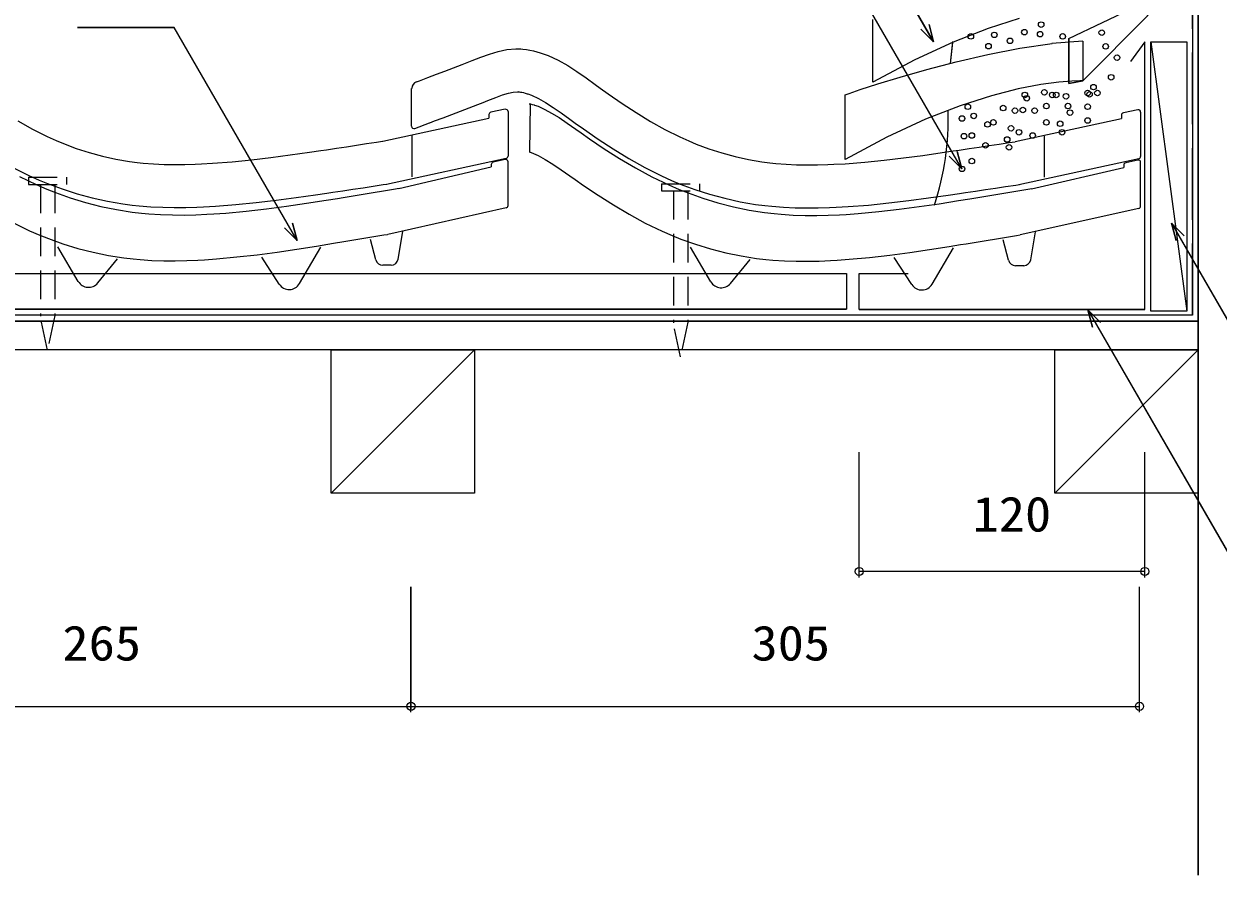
# Model space of a CAD drawing. Units: millimetres, scale not verified. Extents: x -648 to 737, y -385 to 392.
# Drawn here: x -96.1 to 403.9, y -320.7 to 35.7 of the extents above; entities that cross this region are included whole.
import ezdxf
from ezdxf.enums import TextEntityAlignment as Align

# ---------------------------------------------------------------- set-up
doc = ezdxf.new("R2010")
doc.units = ezdxf.units.MM
doc.header["$LTSCALE"] = 10
doc.linetypes.add('DASHED1', pattern=[1.8, 1.2, -0.6])
doc.linetypes.add('DASHED3', pattern=[4, 3, -1])
for name, color, linetype, lineweight in [('0-0_LAYER001', 4, 'Continuous', 18), ('0-1_LAYER003', 7, 'Continuous', 18), ('0-2_LAYER004', 2, 'Continuous', 18), ('0-3_LAYER005', 2, 'Continuous', 18), ('0-5_LAYER007', 3, 'Continuous', 18)]:
    doc.layers.add(name, color=color, linetype=linetype, lineweight=lineweight)
doc.styles.add('ＭＳ ゴシック', font='')
doc.styles.get('ＭＳ ゴシック').set_extended_font_data('MS Gothic')

msp = doc.modelspace()

# ---------------------------------------------------------------- linework, layer by layer
at = {"layer": '0-0_LAYER001', "color": 2}
for p, q in [((292.67, 28.34), (291.66, 19.18)), ((373.19, 28.2), (367.2, 20.02)), ((375.72, 28.2), (390.72, -84.57)), ((375.72, 28.2), (390.72, 28.2)), ((253.62, -196.04), (253.62, -143.54)), ((373.19, -196.04), (373.19, -143.54)), ((373.19, -193.54), (253.62, -193.54)), ((65.95, -252.52), (65.95, -200.02)), ((370.95, -252.52), (370.95, -200.02)), ((-199.05, -250.02), (65.95, -250.02)), ((65.95, -250.02), (370.95, -250.02))]:
    msp.add_line(p, q, dxfattribs=at)
at = {"layer": '0-0_LAYER001'}
for p, q in [((347.17, 28.49), (334.21, 27.45)), ((68.27, 11.43), (68.69, 11.59)), ((66.23, -7.15), (66.23, 8.58)), ((115.43, 2.29), (115.47, 2.29)), ((115.47, 2.29), (116.05, 2.17)), ((115.79, 2.2), (115.61, -17.97)), ((116.05, 2.17), (116.71, 2.01)), ((116.71, 2.01), (117.49, 1.78)), ((117.49, 1.78), (117.67, 1.72)), ((117.67, 1.72), (119.14, 1.19)), ((119.14, 1.19), (121.97, -0.08)), ((54.14, -13.4), (98.59, -3.75)), ((98.59, -2.3), (98.59, -3.75)), ((105.39, -0.07), (99.39, -1.32)), ((106.59, -1.05), (106.59, -19.63)), ((121.97, -0.08), (124.84, -1.64)), ((124.84, -1.64), (127.95, -3.56)), ((127.95, -3.56), (131.32, -5.83)), ((318.96, -13.58), (363.41, -3.94)), ((363.41, -2.48), (363.41, -3.94)), ((370.21, -0.25), (364.21, -1.5)), ((371.41, -1.23), (371.41, -19.81)), ((67.59, -8.08), (73.76, -5.74)), ((131.32, -5.83), (134.94, -8.37)), ((134.94, -8.37), (137.18, -9.94)), ((137.18, -9.94), (140.72, -12.4)), ((66.41, -28.28), (66.41, -11.09)), ((140.72, -12.4), (146.9, -16.57)), ((331.23, -28.47), (331.23, -11.27)), ((115.46, -17.84), (116.21, -18.12)), ((116.21, -18.12), (119.17, -19.45)), ((119.17, -19.45), (122.16, -21.07)), ((146.9, -16.57), (153.31, -20.65)), ((105.8, -20.61), (55.67, -31.49)), ((60.88, -33.23), (99.55, -24.18)), ((99.55, -23.23), (99.55, -24.18)), ((105.37, -21.11), (100.33, -22.25)), ((106.59, -40.37), (106.59, -22.09)), ((122.16, -21.07), (125.35, -23.04)), ((125.35, -23.04), (128.77, -25.34)), ((153.31, -20.65), (159.95, -24.58)), ((159.95, -24.58), (166.84, -28.31)), ((370.63, -20.79), (320.49, -31.67)), ((325.7, -33.42), (364.38, -24.37)), ((364.38, -23.41), (364.38, -24.37)), ((370.19, -21.3), (365.16, -22.44)), ((371.41, -40.56), (371.41, -22.27)), ((-97.98, -28.13), (-90.91, -31.54)), ((128.77, -25.34), (132.41, -27.89)), ((132.41, -27.89), (134.64, -29.46)), ((134.64, -29.46), (138.17, -31.91)), ((166.84, -28.31), (173.91, -31.73)), ((-90.91, -31.54), (-86.55, -33.44)), ((-86.55, -33.44), (-82.86, -34.91)), ((-82.86, -34.91), (-76.7, -37.11)), ((46.01, -35.58), (50.2, -34.89)), ((50.2, -34.89), (54.4, -34.19)), ((54.4, -34.19), (58.59, -33.5)), ((58.59, -33.5), (61.02, -33.09)), ((138.17, -31.91), (144.32, -36.05)), ((173.91, -31.73), (178.28, -33.62)), ((178.28, -33.62), (181.96, -35.09)), ((315.03, -35.07), (319.22, -34.38)), ((319.22, -34.38), (323.41, -33.68)), ((323.41, -33.68), (325.84, -33.28)), ((-76.7, -37.11), (-70.33, -39.06)), ((-70.33, -39.06), (-63.87, -40.72)), ((13.9, -40.63), (22.21, -39.41)), ((22.21, -39.41), (30.41, -38.12)), ((30.41, -38.12), (35.14, -37.36)), ((35.14, -37.36), (37.6, -36.96)), ((37.6, -36.96), (41.8, -36.27)), ((41.8, -36.27), (46.01, -35.58)), ((144.32, -36.05), (150.68, -40.11)), ((181.96, -35.09), (188.13, -37.3)), ((188.13, -37.3), (194.49, -39.25)), ((194.49, -39.25), (200.96, -40.9)), ((278.72, -40.81), (287.03, -39.59)), ((287.03, -39.59), (295.23, -38.31)), ((295.23, -38.31), (299.97, -37.54)), ((299.97, -37.54), (302.42, -37.15)), ((302.42, -37.15), (306.63, -36.46)), ((306.63, -36.46), (310.83, -35.77)), ((310.83, -35.77), (315.03, -35.07)), ((-63.87, -40.72), (-57.32, -42.07)), ((-57.32, -42.07), (-50.81, -43.09)), ((-50.81, -43.09), (-46.88, -43.56)), ((-46.88, -43.56), (-43.83, -43.84)), ((-43.83, -43.84), (-38.87, -44.16)), ((-38.87, -44.16), (-33.9, -44.31)), ((-33.9, -44.31), (-29, -44.33)), ((-29, -44.33), (-24.17, -44.22)), ((-24.17, -44.22), (-19.45, -44.02)), ((-19.45, -44.02), (-16.64, -43.86)), ((-16.64, -43.86), (-11.58, -43.5)), ((-11.58, -43.5), (-3.02, -42.72)), ((-3.02, -42.72), (5.49, -41.74)), ((5.49, -41.74), (13.9, -40.63)), ((105.81, -41.35), (56.22, -52.41)), ((150.68, -40.11), (157.25, -44)), ((157.25, -44), (164.07, -47.69)), ((200.96, -40.9), (207.5, -42.26)), ((207.5, -42.26), (214.02, -43.28)), ((214.02, -43.28), (217.95, -43.74)), ((217.95, -43.74), (221, -44.02)), ((221, -44.02), (225.95, -44.34)), ((225.95, -44.34), (230.93, -44.5)), ((230.93, -44.5), (235.83, -44.51)), ((235.83, -44.51), (240.66, -44.41)), ((240.66, -44.41), (245.38, -44.2)), ((245.38, -44.2), (248.18, -44.04)), ((248.18, -44.04), (253.24, -43.68)), ((253.24, -43.68), (261.8, -42.9)), ((261.8, -42.9), (270.31, -41.93)), ((270.31, -41.93), (278.72, -40.81)), ((370.63, -41.53), (321.05, -52.6)), ((-100.75, -47.51), (-93.76, -50.88)), ((164.07, -47.69), (171.06, -51.07)), ((-93.76, -50.88), (-89.46, -52.75)), ((-89.46, -52.75), (-85.84, -54.2)), ((-85.84, -54.2), (-79.75, -56.37)), ((37.8, -55.46), (42, -54.77)), ((42, -54.77), (46.2, -54.08)), ((46.2, -54.08), (50.39, -53.38)), ((51.29, -63.1), (49.05, -54.53)), ((50.39, -53.38), (54.58, -52.68)), ((54.58, -52.68), (56.19, -52.41)), ((60.6, -62.84), (62.53, -51.24)), ((171.06, -51.07), (175.36, -52.93)), ((175.36, -52.93), (178.99, -54.38)), ((178.99, -54.38), (185.07, -56.56)), ((302.62, -55.64), (306.82, -54.95)), ((306.82, -54.95), (311.02, -54.26)), ((311.02, -54.26), (315.21, -53.56)), ((316.12, -63.29), (313.87, -54.72)), ((315.21, -53.56), (319.4, -52.87)), ((319.4, -52.87), (321.01, -52.6)), ((325.42, -63.03), (327.35, -51.42)), ((-73.32, -72.12), (-81.85, -57.59)), ((-79.75, -56.37), (-73.47, -58.3)), ((-73.47, -58.3), (-67.1, -59.93)), ((-67.1, -59.93), (-60.65, -61.26)), ((1.56, -60.92), (9.94, -59.81)), ((9.94, -59.81), (18.22, -58.59)), ((18.22, -58.59), (26.41, -57.31)), ((19.31, -73.05), (28.24, -57.81)), ((26.41, -57.31), (31.14, -56.55)), ((31.14, -56.55), (33.59, -56.15)), ((33.59, -56.15), (37.8, -55.46)), ((191.51, -72.31), (182.97, -57.77)), ((185.07, -56.56), (191.35, -58.48)), ((191.35, -58.48), (197.72, -60.11)), ((266.39, -61.1), (274.76, -59.99)), ((274.76, -59.99), (283.05, -58.77)), ((283.05, -58.77), (291.24, -57.49)), ((284.13, -73.24), (293.07, -57.99)), ((291.24, -57.49), (295.96, -56.73)), ((295.96, -56.73), (298.41, -56.33)), ((298.41, -56.33), (302.62, -55.64)), ((-65.15, -72.77), (-56.84, -62.71)), ((-60.65, -61.26), (-54.22, -62.27)), ((-54.22, -62.27), (-50.35, -62.73)), ((-50.35, -62.73), (-47.35, -63)), ((-47.35, -63), (-42.46, -63.32)), ((-42.46, -63.32), (-37.55, -63.47)), ((-37.55, -63.47), (-32.7, -63.49)), ((-32.7, -63.49), (-27.91, -63.38)), ((-27.91, -63.38), (-23.23, -63.18)), ((-23.23, -63.18), (-20.45, -63.02)), ((-20.45, -63.02), (-15.43, -62.67)), ((-15.43, -62.67), (-6.91, -61.89)), ((-6.91, -61.89), (1.56, -60.92)), ((10.8, -73.24), (3.47, -61.94)), ((197.72, -60.11), (204.18, -61.45)), ((199.67, -72.96), (207.98, -62.89)), ((204.18, -61.45), (210.61, -62.46)), ((210.61, -62.46), (214.47, -62.91)), ((214.47, -62.91), (217.47, -63.19)), ((217.47, -63.19), (222.37, -63.5)), ((222.37, -63.5), (227.28, -63.66)), ((227.28, -63.66), (232.13, -63.67)), ((232.13, -63.67), (236.91, -63.57)), ((236.91, -63.57), (241.59, -63.37)), ((241.59, -63.37), (244.37, -63.21)), ((244.37, -63.21), (249.4, -62.85)), ((249.4, -62.85), (257.91, -62.07)), ((257.91, -62.07), (266.39, -61.1)), ((275.62, -73.43), (268.29, -62.12)), ((57.64, -65.35), (54.22, -65.35)), ((322.46, -65.53), (319.04, -65.53))]:
    msp.add_line(p, q, dxfattribs=at)
at = {"layer": '0-0_LAYER001', "color": 2, "linetype": 'DASHED1'}
for p, q in [((-89.2, -31.53), (-89.2, -86.68)), ((-83.2, -31.53), (-83.2, -86.43)), ((175.81, -34.26), (175.81, -89.41)), ((181.81, -34.26), (181.81, -89.16)), ((-86.25, -100.94), (-89.2, -86.68)), ((-83.2, -86.43), (-86.25, -100.94)), ((178.76, -103.67), (175.81, -89.41)), ((181.81, -89.16), (178.76, -103.67))]:
    msp.add_line(p, q, dxfattribs=at)
at = {"layer": '0-0_LAYER001', "color": 2}
for points in [[(284.77, 28.24), (197.8, 178.87), (83.8, 178.87)], [(296.52, -24.96), (200.38, 141.56), (128.59, 141.56)], [(341.41, 29.59), (369.6, 43), (374.52, 39.33)], [(282.83, 35.49), (284.77, 28.24), (279.46, 33.55)], [(341.41, 29.59), (341.41, 10.69), (347.17, 11.86), (374.52, 39.33)], [(18.28, -54.92), (-33.13, 34.13), (-73.63, 34.13)], [(294.58, -17.72), (296.52, -24.96), (291.22, -19.66)], [(16.34, -47.68), (18.28, -54.92), (12.97, -49.62)], [(386.27, -54.96), (384.33, -47.72), (389.63, -53.02)], [(384.33, -47.72), (445.17, -153.1), (608.67, -153.1)], [(351.21, -91.22), (349.27, -83.97), (354.58, -89.28)], [(349.27, -83.97), (447.04, -253.32), (648.04, -253.32)]]:
    msp.add_lwpolyline(points, dxfattribs=at)
at = {"layer": '0-0_LAYER001'}
for points in [[(320.56, 37.9), (307.58, 33.73), (292.98, 28.06), (276.86, 20.63), (259.33, 11.23), (259.33, 11.99), (259.33, 14.04), (259.33, 17.08), (259.33, 20.76), (259.33, 24.76), (259.33, 28.77), (259.33, 32.45), (259.33, 35.48), (259.33, 37.54)], [(68.69, 11.59), (69.51, 11.9), (73.06, 13.24), (76.61, 14.58), (80.18, 15.95), (83.77, 17.33), (87.37, 18.75), (89.48, 19.58), (91.56, 20.41), (95.16, 21.81), (98.8, 23.09), (102.45, 24.16), (106.14, 24.91), (109.84, 25.25), (112, 25.23), (112.85, 25.16), (114.31, 24.99), (115.78, 24.75), (117.23, 24.43), (118.67, 24.05), (120.1, 23.62), (120.92, 23.34), (123.41, 22.4), (127.57, 20.46), (131.58, 18.22), (135.46, 15.74), (139.27, 13.1), (143.04, 10.38), (145.22, 8.8), (148.55, 6.41), (154.34, 2.39), (160.22, -1.46), (166.19, -5.12), (172.29, -8.53), (178.53, -11.65), (182.23, -13.32), (185.29, -14.59), (190.65, -16.59), (196.11, -18.35), (201.64, -19.85)], [(347.17, 28.49), (347.17, 28.03), (347.17, 26.76), (347.17, 24.9), (347.17, 22.64), (347.17, 20.18), (347.17, 17.71), (347.17, 15.45), (347.17, 13.59), (347.17, 12.32), (347.17, 11.86), (346.02, 11.88), (342.65, 11.78), (337.15, 11.34), (329.63, 10.31), (320.18, 8.47), (308.92, 5.59), (295.93, 1.42), (281.33, -4.26), (265.22, -11.68), (247.69, -21.09), (247.69, -20.33), (247.69, -18.27), (247.69, -15.24), (247.69, -11.56), (247.69, -7.55), (247.69, -3.54), (247.69, 0.14), (247.69, 3.17), (247.69, 5.23), (247.69, 5.99), (249.36, 6.57), (254.06, 8.17), (261.35, 10.54), (270.78, 13.44), (281.9, 16.63), (294.26, 19.87), (307.42, 22.91), (320.92, 25.53), (334.32, 27.47)], [(73.8, -5.72), (75.86, -4.95), (79.43, -3.6), (83.02, -2.24), (86.64, -0.85), (90.29, 0.56), (93.97, 2), (96.13, 2.85), (98.15, 3.66), (101.42, 4.93), (104.32, 5.95), (106.79, 6.67), (108.78, 7.08), (110.56, 7.24), (111.24, 7.23), (111.16, 7.24), (111.77, 7.17), (112.36, 7.07), (113.03, 6.92), (113.76, 6.73), (114.61, 6.47), (114.86, 6.39), (116.42, 5.8), (119.37, 4.43), (122.33, 2.77), (125.49, 0.75), (128.88, -1.6), (132.48, -4.2), (134.69, -5.8), (138.18, -8.3), (144.27, -12.53), (150.58, -16.67), (157.1, -20.66), (163.86, -24.44), (170.81, -27.92), (175.08, -29.84), (178.69, -31.34), (184.74, -33.6), (190.99, -35.61), (197.34, -37.33)], [(-98.63, -4.93), (-92.53, -8.35), (-86.29, -11.47), (-82.59, -13.13), (-79.53, -14.41), (-74.17, -16.41), (-68.72, -18.16), (-63.18, -19.66)], [(-63.18, -19.66), (-57.58, -20.9), (-51.94, -21.87), (-48.65, -22.3), (-46.13, -22.57), (-41.78, -22.91), (-37.42, -23.11), (-33.05, -23.19), (-28.68, -23.15), (-24.32, -23.02), (-21.79, -22.91), (-17.06, -22.64), (-8.92, -22.01), (-0.8, -21.2), (7.31, -20.24), (15.4, -19.17), (23.48, -18.02), (28.17, -17.33), (30.6, -16.97), (34.8, -16.34), (39, -15.71), (43.19, -15.08), (47.39, -14.44), (51.58, -13.81), (54.01, -13.44)], [(201.64, -19.85), (207.24, -21.09), (212.89, -22.05), (216.18, -22.49), (218.69, -22.76), (223.05, -23.1), (227.41, -23.3), (231.77, -23.37), (236.14, -23.34), (240.51, -23.21), (243.04, -23.1), (247.76, -22.83), (255.9, -22.2), (264.02, -21.38), (272.13, -20.42), (280.22, -19.35), (288.31, -18.2), (292.99, -17.51), (295.43, -17.15), (299.62, -16.53), (303.82, -15.9), (308.01, -15.26), (312.21, -14.63), (316.4, -13.99), (318.83, -13.62)], [(-100.96, -24.26), (-94.02, -27.73), (-89.74, -29.66), (-86.14, -31.15), (-80.08, -33.42), (-73.83, -35.43), (-67.48, -37.15)], [(-67.48, -37.15), (-61.05, -38.57), (-54.63, -39.67), (-50.78, -40.18), (-47.78, -40.5), (-42.89, -40.88), (-37.98, -41.1), (-33.13, -41.19), (-28.35, -41.15), (-23.66, -41.01), (-20.89, -40.89), (-15.85, -40.61), (-7.33, -39.94), (1.16, -39.09), (9.55, -38.1), (17.85, -37), (26.06, -35.83), (30.8, -35.14), (33.25, -34.77), (37.46, -34.14), (41.68, -33.51), (45.88, -32.88), (50.09, -32.24), (54.28, -31.6), (55.9, -31.36)], [(197.34, -37.33), (203.77, -38.76), (210.19, -39.85), (214.05, -40.36), (217.04, -40.68), (221.93, -41.06), (226.84, -41.29), (231.69, -41.37), (236.47, -41.33), (241.16, -41.2), (243.94, -41.08), (248.97, -40.79), (257.5, -40.13), (265.98, -39.28), (274.37, -38.28), (282.67, -37.18), (290.88, -36.02), (295.62, -35.32), (298.07, -34.96), (302.29, -34.33), (306.5, -33.69), (310.71, -33.06), (314.91, -32.42), (319.11, -31.79), (320.72, -31.54)]]:
    msp.add_lwpolyline(points, dxfattribs=at)
at = {"layer": '0-0_LAYER001', "color": 2, "linetype": 'DASHED1'}
for points in [[(-94.2, -28.53), (-78.2, -28.53), (-78.2, -31.53)], [(-94.2, -28.53), (-94.2, -31.53), (-78.2, -31.53)], [(170.81, -31.26), (186.81, -31.26), (186.81, -34.26)], [(170.81, -31.26), (170.81, -34.26), (186.81, -34.26)]]:
    msp.add_lwpolyline(points, dxfattribs=at)
at = {"layer": '0-0_LAYER001', "color": 2}
for centre in [(253.62, -193.54), (373.19, -193.54), (65.95, -250.02), (65.95, -250.02), (370.95, -250.02)]:
    msp.add_circle(centre, 1.7, dxfattribs=at)
at = {"layer": '0-0_LAYER001'}
for centre, radius, start, end in [((69.34, 8.62), 3, 110.949, 178.7), ((99.59, -2.3), 1, 101.7331, 180), ((105.59, -1.05), 1, 0, 101.7331), ((364.41, -2.48), 1, 101.7331, 180), ((370.41, -1.23), 1, 0, 101.7331), ((67.23, -7.15), 1, 180, 290.7317), ((105.59, -19.63), 1, 282.245, 0), ((370.41, -19.81), 1, 282.245, 0), ((100.55, -23.23), 1, 102.7244, 180), ((105.59, -22.09), 1, 0, 102.7244), ((365.38, -23.41), 1, 102.7244, 180), ((370.41, -22.27), 1, 0, 102.7244), ((105.59, -40.37), 1, 282.583, 0), ((370.41, -40.56), 1, 282.583, 0), ((54.19, -62.34), 3, 194.6764, 270), ((57.64, -62.35), 3, 270, 350.5377), ((319.02, -62.53), 3, 194.6764, 270), ((322.46, -62.53), 3, 270, 350.5377), ((-69.01, -69.59), 5, 210.4258, 320.47), ((14.99, -70.52), 5, 212.9399, 329.6172), ((195.82, -69.78), 5, 210.4258, 320.47), ((279.82, -70.71), 5, 212.9399, 329.6172)]:
    msp.add_arc(centre, radius, start, end, dxfattribs=at)
at = {"layer": '0-0_LAYER001', "color": 2}
msp.add_arc((175.13, -3.94), 115.77, 341.7455, 1.6743, dxfattribs=at)
at = {"layer": '0-1_LAYER003'}
for p, q in [((395.53, -320.67), (395.53, 328.02)), ((-73.63, 34.13), (-33.13, 34.13)), ((18.28, -54.92), (-33.13, 34.13)), ((284.77, 28.24), (279.46, 33.55)), ((292.62, 27.89), (291.66, 19.18)), ((373.19, 28.2), (367.2, 20.02)), ((375.72, 28.2), (390.72, -84.57)), ((296.52, -24.96), (294.58, -17.72)), ((384.33, -47.72), (386.27, -54.96)), ((384.33, -47.72), (389.63, -53.02)), ((384.33, -47.72), (445.17, -153.1)), ((349.27, -83.97), (354.11, -88.81)), ((349.27, -83.97), (447.04, -253.32)), ((-633.39, -88.81), (395.53, -88.81)), ((395.53, -100.81), (-633.39, -100.81)), ((92.53, -100.81), (32.53, -160.81)), ((395.53, -100.81), (335.53, -160.81)), ((253.62, -195.24), (253.62, -143.54)), ((373.19, -195.24), (373.19, -143.54)), ((373.19, -193.54), (253.62, -193.54)), ((65.95, -200.02), (65.95, -251.72)), ((370.95, -251.72), (370.95, -200.02)), ((-464.05, -250.02), (370.95, -250.02))]:
    msp.add_line(p, q, dxfattribs=at)
for points in [[(393.2, 211.19), (393.2, -86.31), (-633.39, -86.31)], [(197.8, 178.87), (284.77, 28.24), (282.83, 35.49)], [(291.22, -19.66), (296.52, -24.96), (200.38, 141.56)], [(373.19, -83.94), (373.19, 28.2), (367.2, 20.02)], [(12.97, -49.62), (18.28, -54.92), (16.34, -47.68)], [(-633.39, -68.8), (248.34, -68.8), (248.34, -83.8), (-633.39, -83.8)], [(373.19, -83.94), (253.62, -83.94), (253.62, -68.8), (272.62, -68.8)], [(349.27, -83.97), (351.21, -91.22), (349.27, -83.97)], [(92.53, -100.81), (92.53, -160.81), (32.53, -160.81), (32.53, -100.81)], [(395.53, -160.81), (335.53, -160.81), (335.53, -100.81), (395.53, -100.81)]]:
    msp.add_lwpolyline(points, dxfattribs=at)
for points in [[(347.17, 11.86), (341.41, 10.69), (341.41, 29.59), (369.6, 43), (374.52, 39.33)], [(375.72, 28.2), (390.72, 28.2), (390.72, -84.57), (375.72, -84.57)]]:
    msp.add_lwpolyline(points, close=True, dxfattribs=at)
at = {"layer": '0-2_LAYER004'}
for p, q in [((395.53, 250.14), (395.53, -166.58)), ((373.19, -83.94), (373.19, 28.2)), ((375.72, -84.57), (375.72, 28.2)), ((390.72, 28.2), (390.72, -84.57)), ((-633.39, -68.8), (248.34, -68.8)), ((248.34, -68.8), (248.34, -83.8)), ((-633.39, -83.8), (248.34, -83.8)), ((253.62, -83.94), (373.19, -83.94)), ((390.72, -84.57), (375.72, -84.57)), ((395.53, -88.81), (-633.39, -88.81)), ((395.53, -100.81), (-633.39, -100.81)), ((92.53, -100.81), (32.53, -160.81)), ((395.53, -100.81), (335.53, -160.81))]:
    msp.add_line(p, q, dxfattribs=at)
at = {"layer": '0-2_LAYER004', "linetype": 'DASHED3'}
for q in [(393.2, 211.19), (-633.39, -86.31)]:
    msp.add_line((393.2, -86.31), q, dxfattribs=at)
at = {"layer": '0-2_LAYER004', "color": 3}
msp.add_line((395.53, -166.58), (395.53, -320.67), dxfattribs=at)
at = {"layer": '0-2_LAYER004'}
msp.add_lwpolyline([(253.62, -83.94), (253.62, -68.8), (274.16, -68.8)], dxfattribs=at)
for points in [[(32.53, -160.81), (32.53, -100.81), (92.53, -100.81), (92.53, -160.81)], [(335.53, -160.81), (335.53, -100.81), (395.53, -100.81), (395.53, -160.81)]]:
    msp.add_lwpolyline(points, close=True, dxfattribs=at)
at = {"layer": '0-3_LAYER005'}
for centre in [(329.76, 35.39), (300.32, 30.45), (310.15, 31.09), (322.77, 32.23), (329.34, 31.41), (338.8, 30.45), (355.15, 32.02), (307.72, 26.35), (316.73, 28.62), (356.8, 26.26), (361.55, 21.56), (351.69, 9.23), (359.08, 13.34), (322.93, 5.95), (323.75, 4.57), (331.14, 7.04), (334.43, 5.95), (336.07, 5.95), (340.18, 5.39), (349.22, 6.77), (350.04, 6.21), (353.33, 6.77), (299.1, 1.02), (313.89, 0.46), (318.82, -0.63), (322.1, -0.36), (327.04, -0.63), (331.97, 1.28), (341.01, 1.28), (349.22, 1.02), (296.63, -3.92), (301.56, -2.83), (309.78, -5.56), (331.97, -5.56), (337.72, -6.11), (341.83, -1.45), (349.22, -4.74), (300.74, -11.04), (307.31, -6.38), (317.17, -8.02), (320.46, -9.67), (326.21, -11.04), (338.54, -9.67), (297.45, -11.31), (306.49, -15.15), (315.53, -12.69), (316.35, -15.97), (296.63, -25.01), (300.74, -21.73)]:
    msp.add_circle(centre, 1.16, dxfattribs=at)
at = {"layer": '0-5_LAYER007'}
msp.add_line((395.53, 328.02), (395.53, -183.31), dxfattribs=at)

# ---------------------------------------------------------------- texts
at = {"layer": '0-0_LAYER001', "color": 7, "style": 'ＭＳ ゴシック', "width": 1.1}
for s, p in [('120', (301.07, -181.24)), ('265', (-79.95, -235.23)), ('305', (208.51, -235.23))]:
    msp.add_text(s, height=14.66, dxfattribs=at).set_placement(p, align=Align.BOTTOM_LEFT)

doc.saveas('drawing.dxf')
